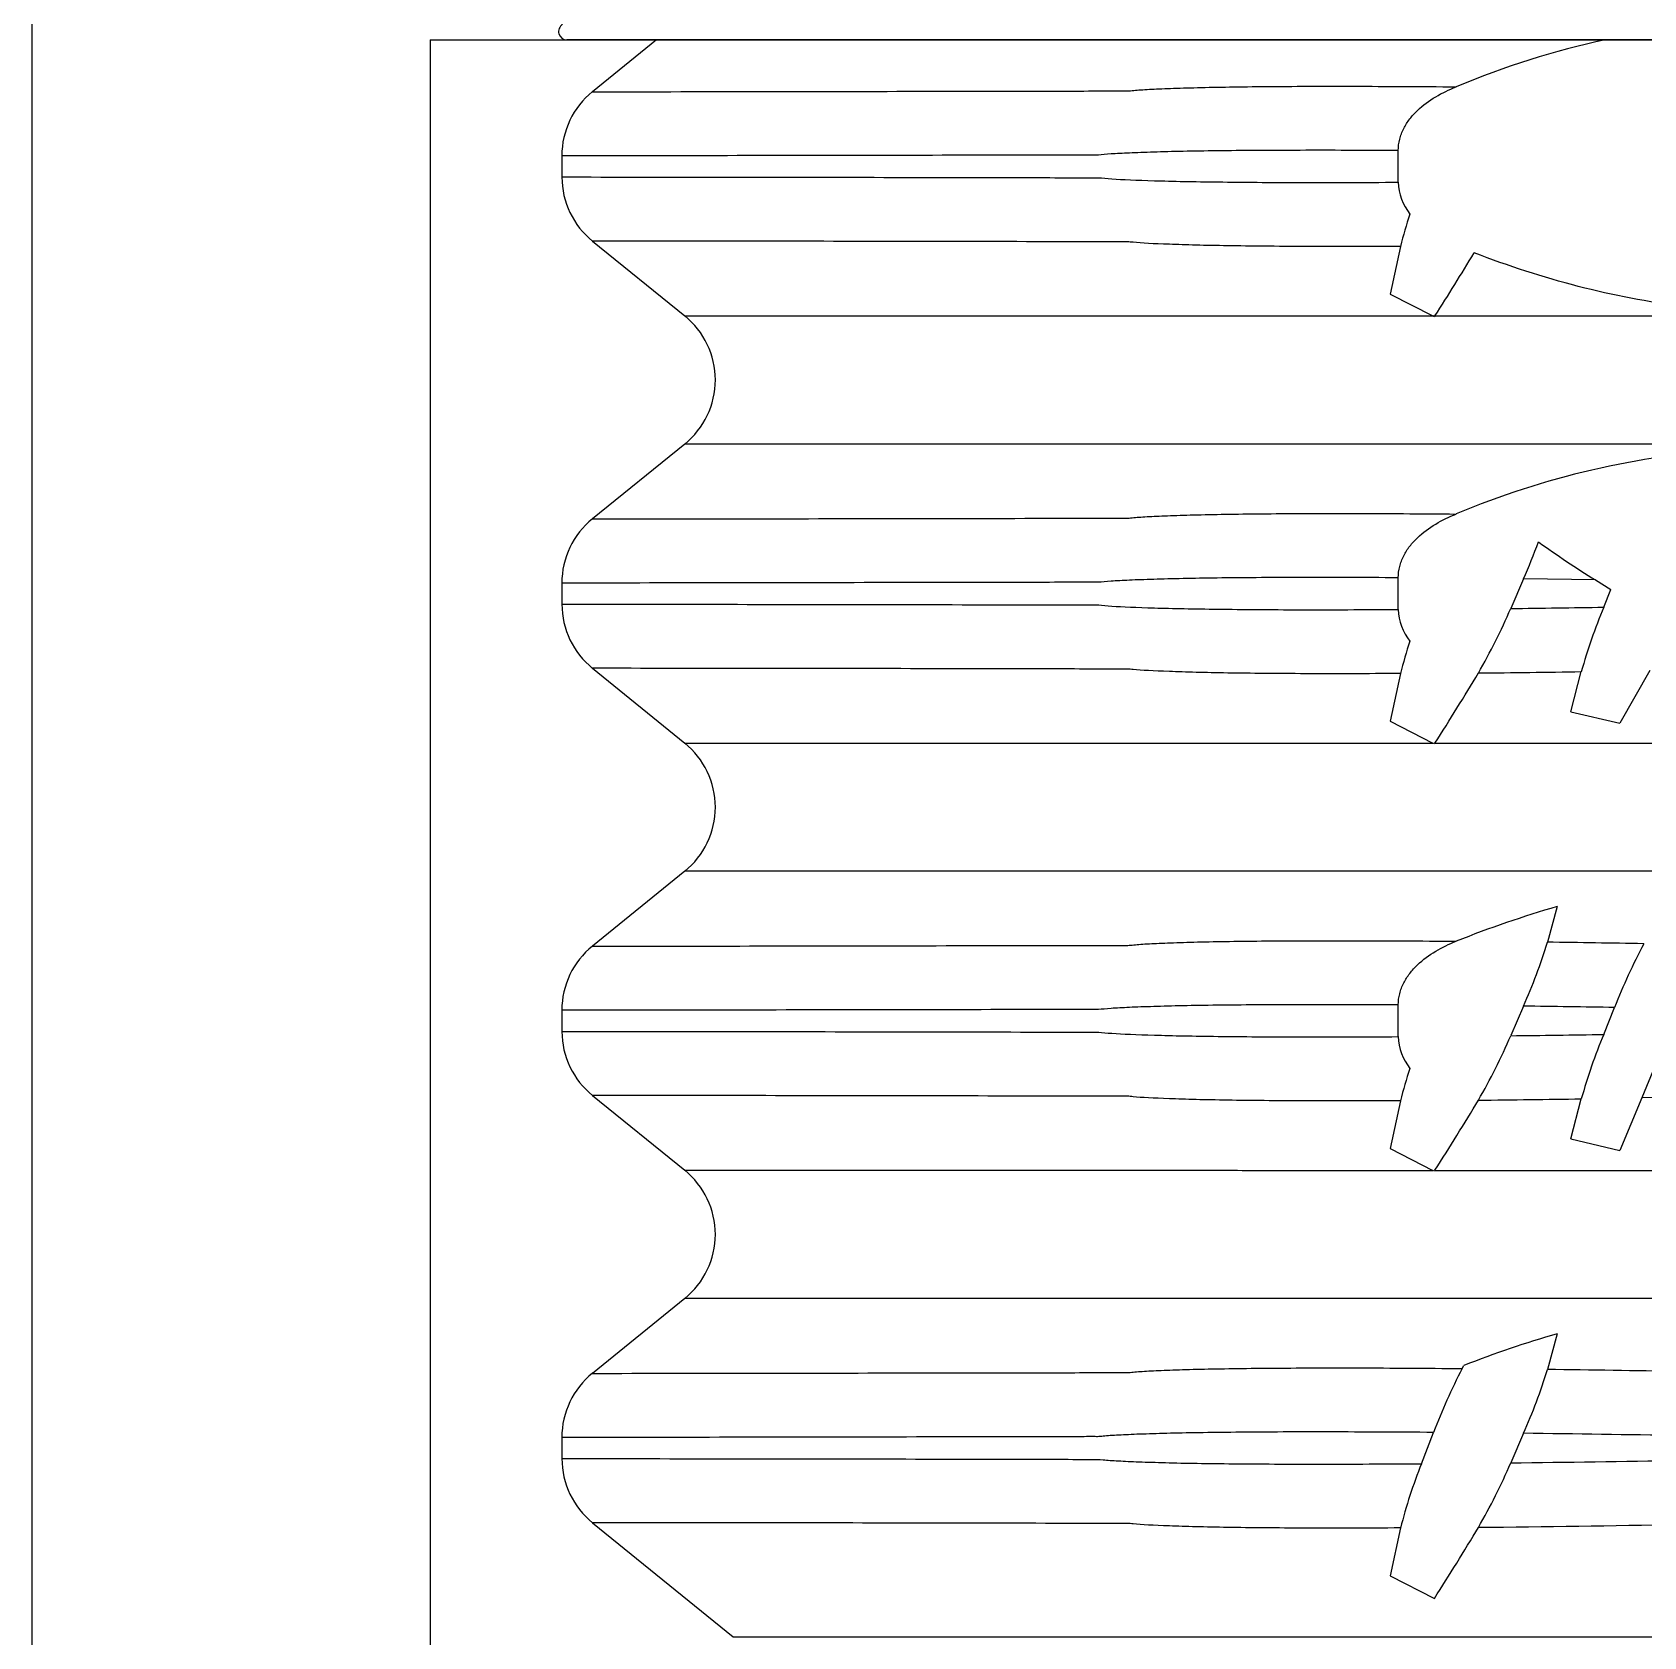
# Model space of a CAD drawing. Header units: millimetres. Extents: x -455371 to 117772, y -78417 to 116564.
# Drawn here: x -38089.5 to -37894.9, y 54078.6 to 54272.3 of the extents above; entities that cross this region are included whole.
import ezdxf

# ---------------------------------------------------------------- set-up
doc = ezdxf.new("R2010")
doc.units = ezdxf.units.MM
doc.layers.get('0').update_dxf_attribs({"color": 255})
doc.layers.add('BETON-STOP', color=141, linetype='Continuous')
doc.layers.add('Contorno-Cupolex', color=3, linetype='Continuous')
doc.layers.add('Cls', color=7, linetype='Continuous', lineweight=25)
doc.layers.add('quote', color=5, linetype='Continuous', lineweight=15)

# ---------------------------------------------------------------- blocks, each defined once
blk = doc.blocks.new('Cupolex H50')
at = {"layer": 'Contorno-Cupolex', "linetype": 'Continuous'}
blk.add_line((19721.008, 10163.635), (19699.654, 10163.635), dxfattribs=at)
blk.add_arc((19699.653, 10163.735), 0.0998, 120.9627, 270.7224, dxfattribs=at)
blk = doc.blocks.new('*U2212')
at = {"xscale": 10.01836209701863, "yscale": 10.01836209701863, "zscale": 10.01836209701863}
blk.add_blockref('Cupolex H50', (-197854.97, -102387.76), dxfattribs=at)
blk = doc.blocks.new('*U2213')
at = {"layer": 'quote', "color": 0, "linetype": 'ByBlock', "lineweight": -2, "transparency": 16777216}
blk.add_blockref('*U2212', (0, 0), dxfattribs=at)
blk = doc.blocks.new('Bs H50 tacca 5')
at = {"layer": 'BETON-STOP'}
for p, q in [((19753.708, 9985.2), (19753.708, 9963.521)), ((19753.708, 9985.2), (19799.708, 9985.2)), ((19756.433, 9985.2), (19755.663, 9984.575)), ((19765.377, 9983.484), (19765.377, 9983.866)), ((19755.293, 9983.802), (19755.293, 9983.547)), ((19755.663, 9982.774), (19756.775, 9981.873)), ((19765.404, 9982.711), (19765.277, 9982.136)), ((19765.277, 9982.136), (19765.792, 9981.872)), ((19765.813, 9981.862), (19765.792, 9981.872)), ((19765.819, 9981.872), (19765.813, 9981.862)), ((19756.775, 9980.327), (19755.663, 9979.425)), ((19755.293, 9978.652), (19755.293, 9978.397)), ((19765.377, 9978.334), (19765.377, 9978.716)), ((19766.887, 9978.702), (19766.732, 9978.346)), ((19767.754, 9978.69), (19766.887, 9978.702)), ((19767.754, 9978.69), (19767.94, 9978.576)), ((19767.853, 9978.361), (19767.94, 9978.576)), ((19755.663, 9977.624), (19756.775, 9976.723)), ((19765.404, 9977.561), (19765.277, 9976.986)), ((19767.458, 9977.101), (19767.583, 9977.584)), ((19768.411, 9977.597), (19768.049, 9976.961)), ((19767.458, 9977.101), (19768.049, 9976.961)), ((19765.277, 9976.986), (19765.792, 9976.722)), ((19765.813, 9976.712), (19765.792, 9976.722)), ((19765.819, 9976.722), (19765.813, 9976.712)), ((19756.775, 9975.177), (19755.663, 9974.275)), ((19767.294, 9974.752), (19767.174, 9974.322)), ((19765.377, 9973.184), (19765.377, 9973.566)), ((19766.887, 9973.552), (19766.732, 9973.196)), ((19767.853, 9973.211), (19767.984, 9973.536)), ((19755.293, 9973.502), (19755.293, 9973.247)), ((19768.635, 9973.224), (19768.312, 9972.445)), ((19755.663, 9972.474), (19756.775, 9971.573)), ((19765.404, 9972.411), (19765.277, 9971.836)), ((19767.458, 9971.951), (19767.583, 9972.434)), ((19768.312, 9972.445), (19768.049, 9971.811)), ((19768.76, 9972.452), (19768.312, 9972.445)), ((19765.277, 9971.836), (19765.792, 9971.572)), ((19767.458, 9971.951), (19768.049, 9971.811)), ((19765.813, 9971.562), (19765.792, 9971.572)), ((19765.819, 9971.572), (19765.813, 9971.562)), ((19756.775, 9970.027), (19755.663, 9969.125)), ((19767.294, 9969.602), (19767.174, 9969.172)), ((19766.148, 9969.183), (19766.168, 9969.22)), ((19755.293, 9968.352), (19755.293, 9968.097)), ((19765.657, 9968.036), (19765.803, 9968.413)), ((19766.887, 9968.402), (19766.732, 9968.046)), ((19755.663, 9967.324), (19757.358, 9965.95)), ((19765.404, 9967.261), (19765.277, 9966.686)), ((19765.277, 9966.686), (19765.813, 9966.412)), ((19757.358, 9965.95), (19776.708, 9965.95))]:
    blk.add_line(p, q, dxfattribs=at)
for centre, radius, start, end in [((19769.994, 9975.31), 10.115, 102.091, 112.796), ((19756.289, 9983.801), 0.996, 128.931, 179.9066), ((19756.289, 9983.548), 0.995, 180.0853, 231.0771), ((19766.01, 9983.498), 0.633, 181.2639, 218.8863), ((19769.73, 9981.664), 4.451, 161.1754, 166.4034), ((19735.412, 10001.276), 36.071, 327.4568, 328.8771), ((19756.152, 9981.1), 0.992, 308.8507, 51.1493), ((19769.994, 9970.16), 10.115, 93.2828, 112.796), ((19756.289, 9978.651), 0.996, 128.931, 179.9066), ((19758.802, 9982.22), 8.817, 336.4812, 339.6136), ((19774.226, 9989.118), 12.274, 234.3188, 238.1761), ((19756.289, 9978.398), 0.995, 180.0853, 231.0771), ((19766.01, 9978.348), 0.633, 181.2639, 218.8863), ((19760.042, 9981.202), 7.274, 330.0223, 336.8784), ((19762.86, 10301.602), 323.28, 270.68628, 270.88504), ((19774.253, 9975.703), 6.93, 157.4443, 164.2569), ((19769.73, 9976.514), 4.451, 161.1754, 166.4034), ((19734.329, 9996.805), 37.349, 327.473, 328.9994), ((19763.92, 10218.673), 241.117, 270.57577, 270.87046), ((19756.152, 9975.95), 0.992, 308.8507, 51.1493), ((19770.872, 9962.346), 12.912, 106.0869, 111.8067), ((19761.054, 9976.166), 6.392, 335.8601, 343.2339), ((19761.126, 9538.338), 436.026, 89.05265, 89.20533), ((19756.289, 9973.501), 0.996, 128.931, 179.9066), ((19775.567, 9970.53), 8.157, 152.4371, 158.3733), ((19762.495, 9624.223), 349.356, 89.09979, 89.2798), ((19756.289, 9973.248), 0.995, 180.0853, 231.0771), ((19766.01, 9973.198), 0.633, 181.2639, 218.8863), ((19760.042, 9976.052), 7.274, 330.0223, 336.8784), ((19762.86, 10296.452), 323.28, 270.68628, 270.88504), ((19774.253, 9970.553), 6.93, 157.4443, 164.2569), ((19769.73, 9971.364), 4.451, 161.1754, 166.4034), ((19734.329, 9991.655), 37.349, 327.473, 328.9994), ((19763.92, 10213.523), 241.117, 270.57577, 270.87046), ((19756.152, 9970.8), 0.992, 308.8507, 51.1493), ((19770.828, 9957.331), 12.77, 106.0673, 111.4049), ((19756.289, 9968.351), 0.996, 128.931, 179.9066), ((19772.737, 9965.774), 7.42, 152.6401, 159.1643), ((19761.054, 9971.016), 6.392, 335.8601, 343.2339), ((19759.116, 9399.686), 569.543, 89.02971, 89.18931), ((19761.187, 9525.576), 442.863, 89.01905, 89.26254), ((19756.289, 9968.098), 0.995, 180.0853, 231.0771), ((19771.373, 9965.743), 6.159, 158.148, 165.7364), ((19760.042, 9970.902), 7.274, 330.0223, 336.8784), ((19761.563, 10386.773), 418.759, 270.70721, 270.98586), ((19734.508, 9986.395), 37.139, 327.4487, 329.0025), ((19762.525, 10319.911), 352.663, 270.62038, 271.0131)]:
    blk.add_arc(centre, radius, start, end, dxfattribs=at)
for points, knots in [([(19755.663, 9984.575), (19756.924, 9984.575), (19758.188, 9984.578), (19760.084, 9984.581), (19760.716, 9984.582), (19761.506, 9984.583), (19761.663, 9984.584), (19761.9, 9984.584), (19761.979, 9984.584), (19762.078, 9984.584), (19762.097, 9984.584), (19762.138, 9984.585), (19762.161, 9984.588), (19762.239, 9984.596), (19762.302, 9984.6), (19762.45, 9984.608), (19762.535, 9984.611), (19762.729, 9984.618), (19762.838, 9984.622), (19763.196, 9984.631), (19763.473, 9984.635), (19763.944, 9984.639), (19764.111, 9984.64), (19764.464, 9984.641), (19764.65, 9984.641), (19765.227, 9984.64), (19765.638, 9984.638), (19766.075, 9984.634)], [0, 0, 0, 0, 0.5, 0.5, 0.75, 0.75, 0.8125, 0.8125, 0.84375, 0.84375, 0.851563, 0.851563, 0.859375, 0.859375, 0.875, 0.875, 0.890625, 0.890625, 0.90625, 0.90625, 0.9375, 0.9375, 0.953125, 0.953125, 0.96875, 0.96875, 1, 1, 1, 1]), ([(19765.377, 9983.866), (19765.377, 9983.912), (19765.383, 9983.957), (19765.4, 9984.024), (19765.406, 9984.046), (19765.423, 9984.089), (19765.432, 9984.11), (19765.463, 9984.172), (19765.488, 9984.21), (19765.53, 9984.265), (19765.545, 9984.283), (19765.575, 9984.317), (19765.591, 9984.333), (19765.674, 9984.413), (19765.748, 9984.466), (19765.907, 9984.561), (19765.989, 9984.6), (19766.075, 9984.634)], [0, 0, 0, 0, 0.125, 0.125, 0.1875, 0.1875, 0.25, 0.25, 0.375, 0.375, 0.4375, 0.4375, 0.5, 0.5, 0.75, 0.75, 1, 1, 1, 1]), ([(19765.377, 9983.866), (19764.954, 9983.868), (19764.559, 9983.869), (19764.009, 9983.868), (19763.832, 9983.868), (19763.499, 9983.865), (19763.342, 9983.864), (19762.901, 9983.859), (19762.645, 9983.853), (19762.32, 9983.843), (19762.223, 9983.84), (19762.052, 9983.832), (19761.979, 9983.829), (19761.853, 9983.82), (19761.802, 9983.813), (19761.72, 9983.81), (19761.682, 9983.812), (19761.564, 9983.811), (19761.486, 9983.811), (19761.251, 9983.811), (19761.094, 9983.81), (19760.31, 9983.809), (19759.682, 9983.808), (19757.8, 9983.805), (19756.545, 9983.802), (19755.293, 9983.802)], [0, 0, 0, 0, 0.03125, 0.03125, 0.046875, 0.046875, 0.0625, 0.0625, 0.09375, 0.09375, 0.109375, 0.109375, 0.125, 0.125, 0.140625, 0.140625, 0.15625, 0.15625, 0.1875, 0.1875, 0.25, 0.25, 0.5, 0.5, 1, 1, 1, 1]), ([(19755.293, 9983.547), (19756.547, 9983.547), (19757.802, 9983.545), (19759.686, 9983.542), (19760.314, 9983.541), (19761.099, 9983.539), (19761.256, 9983.539), (19761.492, 9983.538), (19761.57, 9983.538), (19761.688, 9983.538), (19761.725, 9983.54), (19761.809, 9983.535), (19761.862, 9983.528), (19762.052, 9983.516), (19762.222, 9983.509), (19762.546, 9983.499), (19762.666, 9983.496), (19762.922, 9983.491), (19763.059, 9983.489), (19763.499, 9983.484), (19763.83, 9983.481), (19764.564, 9983.48), (19764.958, 9983.481), (19765.377, 9983.484)], [0, 0, 0, 0, 0.5, 0.5, 0.75, 0.75, 0.8125, 0.8125, 0.84375, 0.84375, 0.859375, 0.859375, 0.875, 0.875, 0.90625, 0.90625, 0.921875, 0.921875, 0.9375, 0.9375, 0.96875, 0.96875, 1, 1, 1, 1]), ([(19765.404, 9982.711), (19764.995, 9982.709), (19764.614, 9982.708), (19764.087, 9982.71), (19763.919, 9982.711), (19763.605, 9982.714), (19763.458, 9982.715), (19763.184, 9982.72), (19763.057, 9982.722), (19762.822, 9982.728), (19762.714, 9982.732), (19762.425, 9982.742), (19762.282, 9982.749), (19762.156, 9982.762), (19762.134, 9982.765), (19762.094, 9982.765), (19762.075, 9982.765), (19762.017, 9982.765), (19761.978, 9982.765), (19761.862, 9982.765), (19761.785, 9982.765), (19761.552, 9982.766), (19761.397, 9982.766), (19760.622, 9982.768), (19760.001, 9982.769), (19758.141, 9982.772), (19756.901, 9982.774), (19755.663, 9982.774)], [0, 0, 0, 0, 0.03125, 0.03125, 0.046875, 0.046875, 0.0625, 0.0625, 0.078125, 0.078125, 0.09375, 0.09375, 0.125, 0.125, 0.132812, 0.132812, 0.140625, 0.140625, 0.15625, 0.15625, 0.1875, 0.1875, 0.25, 0.25, 0.5, 0.5, 1, 1, 1, 1]), ([(19776.708, 9981.934), (19774.955, 9981.934), (19773.201, 9981.934), (19771.008, 9981.934), (19770.57, 9981.934), (19770.022, 9981.934), (19769.912, 9981.934), (19769.693, 9981.934), (19769.584, 9981.936), (19769.257, 9981.947), (19769.04, 9981.963), (19768.393, 9982.037), (19767.967, 9982.119), (19767.124, 9982.338), (19766.706, 9982.474), (19766.291, 9982.632)], [0, 0, 0, 0, 0.5, 0.5, 0.625, 0.625, 0.65625, 0.65625, 0.6875, 0.6875, 0.75, 0.75, 0.875, 0.875, 1, 1, 1, 1]), ([(19756.775, 9981.873), (19757.983, 9981.873), (19759.19, 9981.873), (19761.001, 9981.873), (19761.606, 9981.873), (19762.511, 9981.873), (19762.812, 9981.873), (19763.153, 9981.873), (19763.189, 9981.873), (19763.269, 9981.873), (19763.322, 9981.873), (19763.52, 9981.872), (19763.699, 9981.872), (19764.152, 9981.872), (19764.43, 9981.872), (19765.055, 9981.872), (19765.404, 9981.872), (19765.792, 9981.872)], [0, 0, 0, 0, 0.5, 0.5, 0.75, 0.75, 0.875, 0.875, 0.890625, 0.890625, 0.90625, 0.90625, 0.9375, 0.9375, 0.96875, 0.96875, 1, 1, 1, 1]), ([(19765.819, 9981.872), (19766.196, 9981.872), (19766.595, 9981.872), (19767.226, 9981.872), (19767.441, 9981.872), (19767.884, 9981.872), (19768.11, 9981.872), (19768.789, 9981.872), (19769.249, 9981.873), (19769.947, 9981.873), (19770.181, 9981.873), (19770.647, 9981.873), (19770.88, 9981.873), (19772.978, 9981.873), (19774.843, 9981.873), (19776.708, 9981.873)], [0, 0, 0, 0, 0.125, 0.125, 0.1875, 0.1875, 0.25, 0.25, 0.375, 0.375, 0.4375, 0.4375, 0.5, 0.5, 1, 1, 1, 1]), ([(19776.708, 9980.327), (19775.507, 9980.327), (19774.306, 9980.327), (19772.505, 9980.327), (19771.904, 9980.327), (19771.003, 9980.327), (19770.703, 9980.327), (19770.253, 9980.327), (19770.103, 9980.327), (19769.802, 9980.327), (19769.652, 9980.327), (19769.202, 9980.327), (19768.902, 9980.327), (19768.303, 9980.328), (19768.009, 9980.328), (19767.438, 9980.328), (19767.159, 9980.328), (19766.615, 9980.328), (19766.349, 9980.328), (19765.595, 9980.328), (19765.144, 9980.328), (19764.348, 9980.328), (19764.021, 9980.328), (19763.636, 9980.327), (19763.526, 9980.327), (19763.347, 9980.327), (19763.277, 9980.327), (19763.179, 9980.327), (19763.134, 9980.327), (19763.04, 9980.327), (19762.994, 9980.327), (19762.76, 9980.327), (19762.573, 9980.327), (19762.012, 9980.327), (19761.638, 9980.327), (19759.767, 9980.327), (19758.271, 9980.327), (19756.775, 9980.327)], [0, 0, 0, 0, 0.0625, 0.0625, 0.09375, 0.09375, 0.109375, 0.109375, 0.117188, 0.117188, 0.125, 0.125, 0.140625, 0.140625, 0.15625, 0.15625, 0.171875, 0.171875, 0.1875, 0.1875, 0.21875, 0.21875, 0.25, 0.25, 0.265625, 0.265625, 0.28125, 0.28125, 0.296875, 0.296875, 0.3125, 0.3125, 0.375, 0.375, 0.5, 0.5, 1, 1, 1, 1]), ([(19755.663, 9979.425), (19756.924, 9979.425), (19758.188, 9979.428), (19760.084, 9979.431), (19760.716, 9979.432), (19761.506, 9979.433), (19761.663, 9979.434), (19761.9, 9979.434), (19761.979, 9979.434), (19762.078, 9979.434), (19762.097, 9979.434), (19762.138, 9979.435), (19762.161, 9979.438), (19762.239, 9979.446), (19762.302, 9979.45), (19762.45, 9979.458), (19762.535, 9979.461), (19762.729, 9979.468), (19762.838, 9979.472), (19763.196, 9979.481), (19763.473, 9979.485), (19763.944, 9979.489), (19764.111, 9979.49), (19764.464, 9979.491), (19764.65, 9979.491), (19765.227, 9979.49), (19765.638, 9979.488), (19766.075, 9979.484)], [0, 0, 0, 0, 0.5, 0.5, 0.75, 0.75, 0.8125, 0.8125, 0.84375, 0.84375, 0.851562, 0.851562, 0.859375, 0.859375, 0.875, 0.875, 0.890625, 0.890625, 0.90625, 0.90625, 0.9375, 0.9375, 0.953125, 0.953125, 0.96875, 0.96875, 1, 1, 1, 1]), ([(19765.377, 9978.716), (19765.377, 9978.762), (19765.383, 9978.807), (19765.4, 9978.874), (19765.406, 9978.896), (19765.423, 9978.939), (19765.432, 9978.96), (19765.463, 9979.022), (19765.488, 9979.06), (19765.53, 9979.115), (19765.545, 9979.133), (19765.575, 9979.167), (19765.591, 9979.183), (19765.674, 9979.263), (19765.748, 9979.316), (19765.907, 9979.411), (19765.989, 9979.45), (19766.075, 9979.484)], [0, 0, 0, 0, 0.125, 0.125, 0.1875, 0.1875, 0.25, 0.25, 0.375, 0.375, 0.4375, 0.4375, 0.5, 0.5, 0.75, 0.75, 1, 1, 1, 1]), ([(19765.377, 9978.716), (19764.954, 9978.718), (19764.559, 9978.719), (19764.009, 9978.718), (19763.832, 9978.718), (19763.499, 9978.715), (19763.342, 9978.714), (19762.901, 9978.709), (19762.645, 9978.703), (19762.32, 9978.693), (19762.223, 9978.69), (19762.052, 9978.682), (19761.979, 9978.679), (19761.853, 9978.67), (19761.802, 9978.663), (19761.72, 9978.66), (19761.682, 9978.662), (19761.564, 9978.661), (19761.486, 9978.661), (19761.251, 9978.661), (19761.094, 9978.66), (19760.31, 9978.659), (19759.682, 9978.658), (19757.8, 9978.655), (19756.545, 9978.652), (19755.293, 9978.652)], [0, 0, 0, 0, 0.03125, 0.03125, 0.046875, 0.046875, 0.0625, 0.0625, 0.09375, 0.09375, 0.109375, 0.109375, 0.125, 0.125, 0.140625, 0.140625, 0.15625, 0.15625, 0.1875, 0.1875, 0.25, 0.25, 0.5, 0.5, 1, 1, 1, 1]), ([(19755.293, 9978.397), (19756.547, 9978.397), (19757.802, 9978.395), (19759.686, 9978.392), (19760.314, 9978.391), (19761.099, 9978.389), (19761.256, 9978.389), (19761.492, 9978.388), (19761.57, 9978.388), (19761.688, 9978.388), (19761.725, 9978.39), (19761.809, 9978.385), (19761.862, 9978.378), (19762.052, 9978.366), (19762.222, 9978.359), (19762.546, 9978.349), (19762.666, 9978.346), (19762.922, 9978.341), (19763.059, 9978.339), (19763.499, 9978.334), (19763.83, 9978.331), (19764.564, 9978.33), (19764.958, 9978.331), (19765.377, 9978.334)], [0, 0, 0, 0, 0.5, 0.5, 0.75, 0.75, 0.8125, 0.8125, 0.84375, 0.84375, 0.859375, 0.859375, 0.875, 0.875, 0.90625, 0.90625, 0.921875, 0.921875, 0.9375, 0.9375, 0.96875, 0.96875, 1, 1, 1, 1]), ([(19765.404, 9977.561), (19764.995, 9977.559), (19764.614, 9977.558), (19764.087, 9977.56), (19763.919, 9977.561), (19763.605, 9977.564), (19763.458, 9977.565), (19763.184, 9977.57), (19763.057, 9977.572), (19762.822, 9977.578), (19762.714, 9977.582), (19762.425, 9977.592), (19762.282, 9977.599), (19762.156, 9977.612), (19762.134, 9977.615), (19762.094, 9977.615), (19762.075, 9977.615), (19762.017, 9977.615), (19761.978, 9977.615), (19761.862, 9977.615), (19761.785, 9977.615), (19761.552, 9977.616), (19761.397, 9977.616), (19760.622, 9977.618), (19760.001, 9977.619), (19758.141, 9977.622), (19756.901, 9977.624), (19755.663, 9977.624)], [0, 0, 0, 0, 0.03125, 0.03125, 0.046875, 0.046875, 0.0625, 0.0625, 0.078125, 0.078125, 0.09375, 0.09375, 0.125, 0.125, 0.132813, 0.132813, 0.140625, 0.140625, 0.15625, 0.15625, 0.1875, 0.1875, 0.25, 0.25, 0.5, 0.5, 1, 1, 1, 1]), ([(19756.775, 9976.723), (19757.983, 9976.723), (19759.19, 9976.723), (19761.001, 9976.723), (19761.606, 9976.723), (19762.511, 9976.723), (19762.812, 9976.723), (19763.153, 9976.723), (19763.189, 9976.723), (19763.269, 9976.723), (19763.322, 9976.723), (19763.52, 9976.722), (19763.699, 9976.722), (19764.152, 9976.722), (19764.43, 9976.722), (19765.055, 9976.722), (19765.404, 9976.722), (19765.792, 9976.722)], [0, 0, 0, 0, 0.5, 0.5, 0.75, 0.75, 0.875, 0.875, 0.890625, 0.890625, 0.90625, 0.90625, 0.9375, 0.9375, 0.96875, 0.96875, 1, 1, 1, 1]), ([(19765.819, 9976.722), (19766.196, 9976.722), (19766.595, 9976.722), (19767.226, 9976.722), (19767.441, 9976.722), (19767.884, 9976.722), (19768.11, 9976.722), (19768.789, 9976.722), (19769.249, 9976.723), (19769.947, 9976.723), (19770.181, 9976.723), (19770.647, 9976.723), (19770.88, 9976.723), (19772.978, 9976.723), (19774.843, 9976.723), (19776.708, 9976.723)], [0, 0, 0, 0, 0.125, 0.125, 0.1875, 0.1875, 0.25, 0.25, 0.375, 0.375, 0.4375, 0.4375, 0.5, 0.5, 1, 1, 1, 1]), ([(19776.708, 9975.177), (19775.507, 9975.177), (19774.306, 9975.177), (19772.505, 9975.177), (19771.904, 9975.177), (19771.003, 9975.177), (19770.703, 9975.177), (19770.253, 9975.177), (19770.103, 9975.177), (19769.802, 9975.177), (19769.652, 9975.177), (19769.202, 9975.177), (19768.902, 9975.177), (19768.303, 9975.178), (19768.009, 9975.178), (19767.438, 9975.178), (19767.159, 9975.178), (19766.615, 9975.178), (19766.349, 9975.178), (19765.595, 9975.178), (19765.144, 9975.178), (19764.348, 9975.178), (19764.021, 9975.178), (19763.636, 9975.177), (19763.526, 9975.177), (19763.347, 9975.177), (19763.277, 9975.177), (19763.179, 9975.177), (19763.134, 9975.177), (19763.04, 9975.177), (19762.994, 9975.177), (19762.76, 9975.177), (19762.573, 9975.177), (19762.012, 9975.177), (19761.638, 9975.177), (19759.767, 9975.177), (19758.271, 9975.177), (19756.775, 9975.177)], [0, 0, 0, 0, 0.0625, 0.0625, 0.09375, 0.09375, 0.109375, 0.109375, 0.117187, 0.117187, 0.125, 0.125, 0.140625, 0.140625, 0.15625, 0.15625, 0.171875, 0.171875, 0.1875, 0.1875, 0.21875, 0.21875, 0.25, 0.25, 0.265625, 0.265625, 0.28125, 0.28125, 0.296875, 0.296875, 0.3125, 0.3125, 0.375, 0.375, 0.5, 0.5, 1, 1, 1, 1]), ([(19755.663, 9974.275), (19756.924, 9974.275), (19758.188, 9974.278), (19760.084, 9974.281), (19760.716, 9974.282), (19761.506, 9974.283), (19761.663, 9974.284), (19761.9, 9974.284), (19761.979, 9974.284), (19762.078, 9974.284), (19762.097, 9974.284), (19762.138, 9974.285), (19762.161, 9974.288), (19762.239, 9974.296), (19762.302, 9974.3), (19762.45, 9974.308), (19762.535, 9974.311), (19762.729, 9974.318), (19762.838, 9974.322), (19763.196, 9974.331), (19763.473, 9974.335), (19763.944, 9974.339), (19764.111, 9974.34), (19764.464, 9974.341), (19764.65, 9974.341), (19765.227, 9974.34), (19765.638, 9974.338), (19766.075, 9974.334)], [0, 0, 0, 0, 0.5, 0.5, 0.75, 0.75, 0.8125, 0.8125, 0.84375, 0.84375, 0.851563, 0.851563, 0.859375, 0.859375, 0.875, 0.875, 0.890625, 0.890625, 0.90625, 0.90625, 0.9375, 0.9375, 0.953125, 0.953125, 0.96875, 0.96875, 1, 1, 1, 1]), ([(19765.377, 9973.566), (19765.377, 9973.612), (19765.383, 9973.657), (19765.4, 9973.724), (19765.406, 9973.746), (19765.423, 9973.789), (19765.432, 9973.81), (19765.463, 9973.872), (19765.488, 9973.91), (19765.53, 9973.965), (19765.545, 9973.983), (19765.575, 9974.017), (19765.591, 9974.033), (19765.674, 9974.113), (19765.748, 9974.166), (19765.907, 9974.261), (19765.989, 9974.3), (19766.075, 9974.334)], [0, 0, 0, 0, 0.125, 0.125, 0.1875, 0.1875, 0.25, 0.25, 0.375, 0.375, 0.4375, 0.4375, 0.5, 0.5, 0.75, 0.75, 1, 1, 1, 1]), ([(19765.377, 9973.566), (19764.954, 9973.568), (19764.559, 9973.569), (19764.009, 9973.568), (19763.832, 9973.568), (19763.499, 9973.565), (19763.342, 9973.564), (19762.901, 9973.559), (19762.645, 9973.553), (19762.32, 9973.543), (19762.223, 9973.54), (19762.052, 9973.532), (19761.979, 9973.529), (19761.853, 9973.52), (19761.802, 9973.513), (19761.72, 9973.51), (19761.682, 9973.512), (19761.564, 9973.511), (19761.486, 9973.511), (19761.251, 9973.511), (19761.094, 9973.51), (19760.31, 9973.509), (19759.682, 9973.508), (19757.8, 9973.505), (19756.545, 9973.502), (19755.293, 9973.502)], [0, 0, 0, 0, 0.03125, 0.03125, 0.046875, 0.046875, 0.0625, 0.0625, 0.09375, 0.09375, 0.109375, 0.109375, 0.125, 0.125, 0.140625, 0.140625, 0.15625, 0.15625, 0.1875, 0.1875, 0.25, 0.25, 0.5, 0.5, 1, 1, 1, 1]), ([(19755.293, 9973.247), (19756.547, 9973.247), (19757.802, 9973.245), (19759.686, 9973.242), (19760.314, 9973.241), (19761.099, 9973.239), (19761.256, 9973.239), (19761.492, 9973.238), (19761.57, 9973.238), (19761.688, 9973.238), (19761.725, 9973.24), (19761.809, 9973.235), (19761.862, 9973.228), (19762.052, 9973.216), (19762.222, 9973.209), (19762.546, 9973.199), (19762.666, 9973.196), (19762.922, 9973.191), (19763.059, 9973.189), (19763.499, 9973.184), (19763.83, 9973.181), (19764.564, 9973.18), (19764.958, 9973.181), (19765.377, 9973.184)], [0, 0, 0, 0, 0.5, 0.5, 0.75, 0.75, 0.8125, 0.8125, 0.84375, 0.84375, 0.859375, 0.859375, 0.875, 0.875, 0.90625, 0.90625, 0.921875, 0.921875, 0.9375, 0.9375, 0.96875, 0.96875, 1, 1, 1, 1]), ([(19765.404, 9972.411), (19764.995, 9972.409), (19764.614, 9972.408), (19764.087, 9972.41), (19763.919, 9972.411), (19763.605, 9972.414), (19763.458, 9972.415), (19763.184, 9972.42), (19763.057, 9972.422), (19762.822, 9972.428), (19762.714, 9972.432), (19762.425, 9972.442), (19762.282, 9972.449), (19762.156, 9972.462), (19762.134, 9972.465), (19762.094, 9972.465), (19762.075, 9972.465), (19762.017, 9972.465), (19761.978, 9972.465), (19761.862, 9972.465), (19761.785, 9972.465), (19761.552, 9972.466), (19761.397, 9972.466), (19760.622, 9972.468), (19760.001, 9972.469), (19758.141, 9972.472), (19756.901, 9972.474), (19755.663, 9972.474)], [0, 0, 0, 0, 0.03125, 0.03125, 0.046875, 0.046875, 0.0625, 0.0625, 0.078125, 0.078125, 0.09375, 0.09375, 0.125, 0.125, 0.132812, 0.132812, 0.140625, 0.140625, 0.15625, 0.15625, 0.1875, 0.1875, 0.25, 0.25, 0.5, 0.5, 1, 1, 1, 1]), ([(19756.775, 9971.573), (19757.983, 9971.573), (19759.19, 9971.573), (19761.001, 9971.573), (19761.606, 9971.573), (19762.511, 9971.573), (19762.812, 9971.573), (19763.153, 9971.573), (19763.189, 9971.573), (19763.269, 9971.573), (19763.322, 9971.573), (19763.52, 9971.572), (19763.699, 9971.572), (19764.152, 9971.572), (19764.43, 9971.572), (19765.055, 9971.572), (19765.404, 9971.572), (19765.792, 9971.572)], [0, 0, 0, 0, 0.5, 0.5, 0.75, 0.75, 0.875, 0.875, 0.890625, 0.890625, 0.90625, 0.90625, 0.9375, 0.9375, 0.96875, 0.96875, 1, 1, 1, 1]), ([(19765.819, 9971.572), (19766.196, 9971.572), (19766.595, 9971.572), (19767.226, 9971.572), (19767.441, 9971.572), (19767.884, 9971.572), (19768.11, 9971.572), (19768.789, 9971.572), (19769.249, 9971.573), (19769.947, 9971.573), (19770.181, 9971.573), (19770.647, 9971.573), (19770.88, 9971.573), (19772.978, 9971.573), (19774.843, 9971.573), (19776.708, 9971.573)], [0, 0, 0, 0, 0.125, 0.125, 0.1875, 0.1875, 0.25, 0.25, 0.375, 0.375, 0.4375, 0.4375, 0.5, 0.5, 1, 1, 1, 1]), ([(19776.708, 9970.027), (19775.507, 9970.027), (19774.306, 9970.027), (19772.505, 9970.027), (19771.904, 9970.027), (19771.003, 9970.027), (19770.703, 9970.027), (19770.253, 9970.027), (19770.103, 9970.027), (19769.802, 9970.027), (19769.652, 9970.027), (19769.202, 9970.027), (19768.902, 9970.027), (19768.303, 9970.028), (19768.009, 9970.028), (19767.438, 9970.028), (19767.159, 9970.028), (19766.615, 9970.028), (19766.349, 9970.028), (19765.595, 9970.028), (19765.144, 9970.028), (19764.348, 9970.028), (19764.021, 9970.028), (19763.636, 9970.027), (19763.526, 9970.027), (19763.347, 9970.027), (19763.277, 9970.027), (19763.179, 9970.027), (19763.134, 9970.027), (19763.04, 9970.027), (19762.994, 9970.027), (19762.76, 9970.027), (19762.573, 9970.027), (19762.012, 9970.027), (19761.638, 9970.027), (19759.767, 9970.027), (19758.271, 9970.027), (19756.775, 9970.027)], [0, 0, 0, 0, 0.0625, 0.0625, 0.09375, 0.09375, 0.109375, 0.109375, 0.117188, 0.117188, 0.125, 0.125, 0.140625, 0.140625, 0.15625, 0.15625, 0.171875, 0.171875, 0.1875, 0.1875, 0.21875, 0.21875, 0.25, 0.25, 0.265625, 0.265625, 0.28125, 0.28125, 0.296875, 0.296875, 0.3125, 0.3125, 0.375, 0.375, 0.5, 0.5, 1, 1, 1, 1]), ([(19755.663, 9969.125), (19756.927, 9969.125), (19758.192, 9969.128), (19760.091, 9969.131), (19760.724, 9969.132), (19761.516, 9969.133), (19761.674, 9969.134), (19761.911, 9969.134), (19761.99, 9969.134), (19762.089, 9969.134), (19762.108, 9969.134), (19762.151, 9969.136), (19762.175, 9969.14), (19762.256, 9969.147), (19762.321, 9969.151), (19762.474, 9969.159), (19762.561, 9969.162), (19762.76, 9969.169), (19762.872, 9969.173), (19763.236, 9969.181), (19763.517, 9969.185), (19763.996, 9969.189), (19764.165, 9969.19), (19764.522, 9969.191), (19764.71, 9969.191), (19765.292, 9969.19), (19765.707, 9969.187), (19766.148, 9969.183)], [0, 0, 0, 0, 0.5, 0.5, 0.75, 0.75, 0.8125, 0.8125, 0.84375, 0.84375, 0.851563, 0.851563, 0.859375, 0.859375, 0.875, 0.875, 0.890625, 0.890625, 0.90625, 0.90625, 0.9375, 0.9375, 0.953125, 0.953125, 0.96875, 0.96875, 1, 1, 1, 1]), ([(19765.803, 9968.413), (19765.357, 9968.416), (19764.94, 9968.418), (19764.162, 9968.419), (19763.799, 9968.418), (19763.157, 9968.412), (19762.875, 9968.408), (19762.511, 9968.399), (19762.399, 9968.396), (19762.199, 9968.389), (19762.111, 9968.385), (19761.959, 9968.377), (19761.894, 9968.374), (19761.813, 9968.366), (19761.789, 9968.363), (19761.747, 9968.361), (19761.728, 9968.362), (19761.629, 9968.362), (19761.55, 9968.361), (19761.312, 9968.361), (19761.153, 9968.361), (19760.361, 9968.359), (19759.727, 9968.358), (19757.826, 9968.355), (19756.558, 9968.352), (19755.293, 9968.352)], [0, 0, 0, 0, 0.03125, 0.03125, 0.0625, 0.0625, 0.09375, 0.09375, 0.109375, 0.109375, 0.125, 0.125, 0.140625, 0.140625, 0.148437, 0.148437, 0.15625, 0.15625, 0.1875, 0.1875, 0.25, 0.25, 0.5, 0.5, 1, 1, 1, 1]), ([(19755.293, 9968.097), (19756.555, 9968.097), (19757.819, 9968.095), (19759.716, 9968.092), (19760.349, 9968.091), (19761.139, 9968.089), (19761.297, 9968.089), (19761.534, 9968.088), (19761.613, 9968.088), (19761.732, 9968.088), (19761.768, 9968.088), (19761.869, 9968.078), (19761.931, 9968.074), (19762.075, 9968.066), (19762.158, 9968.062), (19762.348, 9968.055), (19762.455, 9968.052), (19762.807, 9968.042), (19763.08, 9968.038), (19763.546, 9968.034), (19763.711, 9968.033), (19764.059, 9968.031), (19764.243, 9968.031), (19764.815, 9968.031), (19765.223, 9968.033), (19765.657, 9968.036)], [0, 0, 0, 0, 0.5, 0.5, 0.75, 0.75, 0.8125, 0.8125, 0.84375, 0.84375, 0.859375, 0.859375, 0.875, 0.875, 0.890625, 0.890625, 0.90625, 0.90625, 0.9375, 0.9375, 0.953125, 0.953125, 0.96875, 0.96875, 1, 1, 1, 1]), ([(19765.404, 9967.261), (19764.995, 9967.259), (19764.614, 9967.258), (19764.087, 9967.26), (19763.919, 9967.261), (19763.605, 9967.264), (19763.458, 9967.265), (19763.184, 9967.27), (19763.057, 9967.272), (19762.822, 9967.278), (19762.714, 9967.282), (19762.425, 9967.292), (19762.282, 9967.299), (19762.156, 9967.312), (19762.134, 9967.315), (19762.094, 9967.315), (19762.075, 9967.315), (19762.017, 9967.315), (19761.978, 9967.315), (19761.862, 9967.315), (19761.785, 9967.315), (19761.552, 9967.316), (19761.397, 9967.316), (19760.622, 9967.318), (19760.001, 9967.319), (19758.141, 9967.322), (19756.901, 9967.324), (19755.663, 9967.324)], [0, 0, 0, 0, 0.03125, 0.03125, 0.046875, 0.046875, 0.0625, 0.0625, 0.078125, 0.078125, 0.09375, 0.09375, 0.125, 0.125, 0.132813, 0.132813, 0.140625, 0.140625, 0.15625, 0.15625, 0.1875, 0.1875, 0.25, 0.25, 0.5, 0.5, 1, 1, 1, 1])]:
    blk.add_open_spline(points, degree=3, knots=knots, dxfattribs=at)
blk = doc.blocks.new('*U2205')
at = {"xscale": 10.01836209701863, "yscale": 10.01836209701863, "zscale": 10.01836209701863}
blk.add_blockref('Bs H50 tacca 5', (-198409.24, -99911.62), dxfattribs=at)
blk = doc.blocks.new('*U2206')
at = {"layer": 'quote', "color": 0, "linetype": 'ByBlock', "lineweight": -2, "transparency": 16777216}
blk.add_blockref('*U2205', (0, 0), dxfattribs=at)

msp = doc.modelspace()

# ---------------------------------------------------------------- linework, layer by layer
at = {"layer": 'Cls'}
msp.add_lwpolyline([(-38089.5, 52822.48), (-38089.5, 55297.48)], dxfattribs=at)

# ---------------------------------------------------------------- block references
at = {"layer": 'quote'}
for name, p in [('*U2213', (-37528.22, 54836.2)), ('*U2206', (-37531.98, 54147.69))]:
    msp.add_blockref(name, p, dxfattribs=at)

doc.saveas('drawing.dxf')
